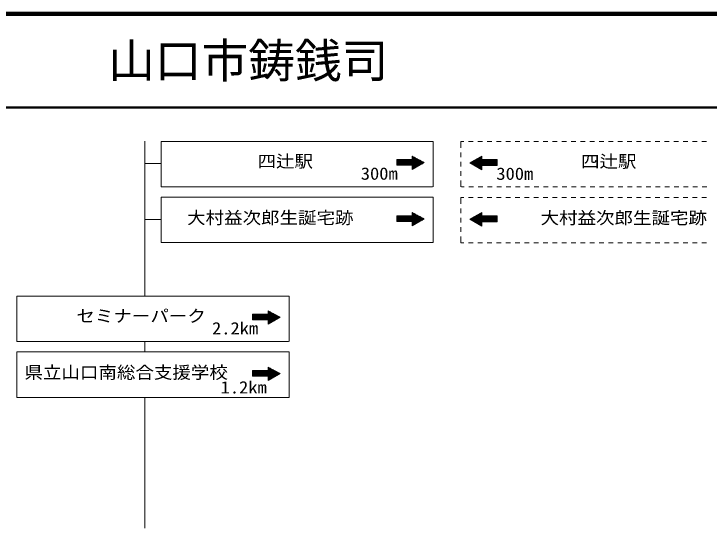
# Model space of a CAD drawing. Units: millimetres, scale not verified. Extents: x 40000 to 680000, y 20000 to 380000.
# Drawn here: x 394926 to 469369, y 324971 to 380000 of the extents above; entities that cross this region are included whole.
import ezdxf
from ezdxf.enums import TextEntityAlignment as Align

# ---------------------------------------------------------------- set-up
doc = ezdxf.new("R2010")
doc.units = ezdxf.units.MM
doc.header["$LTSCALE"] = 1000
for name, color, linetype, lineweight in [('M-STR-STRC', 7, 'Continuous', 13), ('M-TTL', 2, 'Continuous', 140), ('M-TTL-LINE', 7, 'Continuous', 50)]:
    doc.layers.add(name, color=color, linetype=linetype, lineweight=lineweight)
doc.layers.add('M-TTL-TXT', color=7, linetype='Continuous')
doc.styles.add('ＭＳ ゴシック', font='')
doc.styles.get('ＭＳ ゴシック').set_extended_font_data('MS Gothic')

msp = doc.modelspace()

# ---------------------------------------------------------------- linework, layer by layer
at = {"layer": 'M-STR-STRC'}
for p, q in [((408964, 366365), (408964, 349794)), ((439833, 366352), (439833, 361492)), ((443099, 366338), (442779, 366338)), ((442779, 366338), (442779, 365658)), ((444099, 366338), (443599, 366338)), ((445099, 366338), (444599, 366338)), ((446099, 366338), (445599, 366338)), ((447099, 366338), (446599, 366338)), ((448099, 366338), (447599, 366338)), ((449099, 366338), (448599, 366338)), ((450099, 366338), (449599, 366338)), ((451099, 366338), (450599, 366338)), ((452099, 366338), (451599, 366338)), ((453099, 366338), (452599, 366338)), ((454099, 366338), (453599, 366338)), ((455099, 366338), (454599, 366338)), ((456099, 366338), (455599, 366338)), ((457099, 366338), (456599, 366338)), ((458099, 366338), (457599, 366338)), ((459099, 366338), (458599, 366338)), ((460099, 366338), (459599, 366338)), ((461099, 366338), (460599, 366338)), ((462099, 366338), (461599, 366338)), ((463099, 366338), (462599, 366338)), ((464099, 366338), (463599, 366338)), ((465099, 366338), (464599, 366338)), ((466099, 366338), (465599, 366338)), ((467099, 366338), (466599, 366338)), ((468099, 366338), (467599, 366338)), ((469099, 366338), (468599, 366338)), ((437603, 364782), (437584, 364763)), ((442779, 365158), (442779, 364658)), ((436530, 364420), (435924, 363816)), ((436389, 364420), (435924, 363958)), ((436248, 364420), (435924, 364099)), ((436106, 364421), (435925, 364240)), ((435965, 364421), (435925, 364381)), ((435925, 364292), (436412, 363802)), ((435925, 364151), (436271, 363802)), ((435938, 364421), (436553, 363802)), ((436672, 364419), (436052, 363802)), ((436079, 364421), (436695, 363802)), ((436813, 364419), (436194, 363802)), ((436220, 364421), (436836, 363802)), ((436268, 364420), (436268, 363802)), ((436955, 364419), (436335, 363802)), ((436362, 364420), (436977, 363802)), ((437096, 364418), (436477, 363802)), ((436503, 364420), (437118, 363802)), ((437237, 364418), (436619, 363802)), ((436645, 364420), (437259, 363802)), ((437379, 364418), (436761, 363802)), ((436786, 364419), (437400, 363802)), ((437520, 364417), (436902, 363802)), ((436928, 364419), (437541, 363802)), ((437877, 364631), (437044, 363802)), ((437069, 364419), (437937, 363546)), ((437968, 364581), (437186, 363802)), ((437210, 364418), (438026, 363599)), ((438060, 364531), (437328, 363802)), ((437352, 364418), (438115, 363651)), ((438151, 364481), (437469, 363802)), ((437493, 364418), (438204, 363703)), ((437584, 364751), (438471, 363860)), ((437694, 364732), (437584, 364622)), ((437584, 364609), (438382, 363808)), ((438243, 364431), (437584, 363775)), ((438334, 364381), (437584, 363635)), ((437786, 364681), (437585, 364481)), ((437585, 364468), (438293, 363756)), ((438426, 364331), (437585, 363494)), ((438517, 364281), (437585, 363353)), ((437806, 364670), (438560, 363913)), ((438609, 364231), (437898, 363524)), ((438116, 364500), (438649, 363965)), ((438700, 364181), (438244, 363727)), ((438426, 364331), (438738, 364017)), ((438791, 364131), (438591, 363931)), ((438736, 364161), (438827, 364070)), ((442779, 364158), (442779, 363658)), ((443875, 364147), (443784, 364056)), ((443820, 364117), (444021, 363917)), ((444185, 364317), (443873, 364004)), ((443911, 364167), (444367, 363713)), ((444495, 364486), (443962, 363951)), ((444003, 364217), (444714, 363510)), ((444805, 364656), (444051, 363899)), ((444094, 364267), (445026, 363340)), ((445027, 364737), (444140, 363847)), ((444186, 364317), (445027, 363480)), ((445027, 364596), (444229, 363794)), ((444277, 364367), (445027, 363621)), ((445027, 364454), (444318, 363742)), ((444369, 364417), (445028, 363762)), ((445118, 364404), (444407, 363690)), ((444460, 364467), (445142, 363789)), ((445260, 364404), (444496, 363637)), ((444552, 364517), (445284, 363789)), ((445401, 364404), (444585, 363585)), ((444643, 364567), (445426, 363789)), ((445543, 364405), (444674, 363533)), ((444735, 364618), (445567, 363789)), ((444826, 364668), (445027, 364468)), ((444917, 364718), (445027, 364609)), ((445009, 364768), (445027, 364750)), ((445684, 364405), (445070, 363789)), ((445091, 364404), (445709, 363789)), ((445825, 364405), (445211, 363789)), ((445233, 364404), (445851, 363789)), ((445967, 364406), (445353, 363789)), ((445374, 364404), (445993, 363789)), ((446108, 364406), (445494, 363789)), ((445515, 364405), (446134, 363789)), ((446250, 364406), (445635, 363789)), ((445657, 364405), (446276, 363789)), ((446391, 364407), (445776, 363789)), ((445798, 364405), (446418, 363789)), ((446532, 364407), (445917, 363789)), ((445940, 364406), (446560, 363789)), ((446674, 364407), (446058, 363789)), ((446081, 364406), (446687, 363802)), ((446687, 364279), (446199, 363789)), ((446223, 364406), (446687, 363944)), ((446687, 364137), (446340, 363789)), ((446343, 364407), (446343, 363789)), ((446364, 364407), (446687, 364085)), ((446505, 364407), (446687, 364226)), ((446647, 364407), (446687, 364368)), ((408964, 363982), (410692, 363982)), ((435924, 364009), (436130, 363802)), ((435924, 363868), (435989, 363802)), ((437584, 363759), (437848, 363494)), ((437584, 363617), (437759, 363442)), ((437585, 363475), (437670, 363390)), ((445027, 363746), (444764, 363480)), ((445027, 363603), (444853, 363428)), ((445027, 363461), (444942, 363376)), ((446687, 363995), (446481, 363789)), ((446687, 363854), (446622, 363789)), ((442779, 363158), (442779, 362658)), ((442779, 362158), (442779, 361478)), ((442858, 361478), (443139, 361478)), ((443639, 361478), (444139, 361478)), ((444639, 361478), (445139, 361478)), ((445639, 361478), (446139, 361478)), ((446639, 361478), (447139, 361478)), ((447639, 361478), (448139, 361478)), ((448639, 361478), (449139, 361478)), ((449639, 361478), (450139, 361478)), ((450639, 361478), (451139, 361478)), ((451639, 361478), (452139, 361478)), ((452639, 361478), (453139, 361478)), ((453639, 361478), (454139, 361478)), ((454639, 361478), (455139, 361478)), ((455639, 361478), (456139, 361478)), ((456639, 361478), (457139, 361478)), ((457639, 361478), (458139, 361478)), ((458639, 361478), (459139, 361478)), ((459639, 361478), (460139, 361478)), ((460639, 361478), (461139, 361478)), ((461639, 361478), (462139, 361478)), ((462639, 361478), (463139, 361478)), ((463639, 361478), (464139, 361478)), ((464639, 361478), (465139, 361478)), ((465639, 361478), (466139, 361478)), ((466639, 361478), (467139, 361478)), ((467639, 361478), (468139, 361478)), ((468639, 361478), (469139, 361478)), ((439833, 360380), (439833, 355520)), ((443099, 360366), (442779, 360366)), ((442779, 360366), (442779, 359686)), ((444099, 360366), (443599, 360366)), ((445099, 360366), (444599, 360366)), ((446099, 360366), (445599, 360366)), ((447099, 360366), (446599, 360366)), ((448099, 360366), (447599, 360366)), ((449099, 360366), (448599, 360366)), ((450099, 360366), (449599, 360366)), ((451099, 360366), (450599, 360366)), ((452099, 360366), (451599, 360366)), ((453099, 360366), (452599, 360366)), ((454099, 360366), (453599, 360366)), ((455099, 360366), (454599, 360366)), ((456099, 360366), (455599, 360366)), ((457099, 360366), (456599, 360366)), ((458099, 360366), (457599, 360366)), ((459099, 360366), (458599, 360366)), ((460099, 360366), (459599, 360366)), ((461099, 360366), (460599, 360366)), ((462099, 360366), (461599, 360366)), ((463099, 360366), (462599, 360366)), ((464099, 360366), (463599, 360366)), ((465099, 360366), (464599, 360366)), ((466099, 360366), (465599, 360366)), ((467099, 360366), (466599, 360366)), ((468099, 360366), (467599, 360366)), ((469099, 360366), (468599, 360366)), ((442779, 359186), (442779, 358686)), ((436248, 358393), (435924, 358071)), ((436530, 358392), (435924, 357788)), ((436389, 358392), (435924, 357930)), ((436106, 358393), (435925, 358212)), ((435965, 358393), (435925, 358353)), ((435925, 358264), (436412, 357775)), ((435925, 358123), (436271, 357775)), ((435938, 358393), (436553, 357775)), ((436672, 358392), (436052, 357775)), ((436079, 358393), (436695, 357775)), ((436813, 358391), (436194, 357775)), ((436220, 358393), (436836, 357775)), ((436268, 358392), (436268, 357775)), ((436955, 358391), (436335, 357775)), ((436362, 358392), (436977, 357775)), ((437096, 358391), (436477, 357775)), ((436503, 358392), (437118, 357775)), ((437237, 358390), (436619, 357775)), ((436645, 358392), (437259, 357775)), ((437379, 358390), (436761, 357775)), ((436786, 358391), (437400, 357775)), ((437520, 358390), (436902, 357775)), ((436928, 358391), (437541, 357775)), ((437877, 358603), (437044, 357775)), ((437069, 358391), (437937, 357519)), ((437968, 358553), (437186, 357775)), ((437210, 358390), (438026, 357571)), ((438060, 358503), (437328, 357775)), ((437352, 358390), (438115, 357623)), ((438151, 358453), (437469, 357775)), ((437493, 358390), (438204, 357676)), ((437603, 358754), (437584, 358736)), ((437584, 358723), (438471, 357833)), ((437694, 358704), (437584, 358595)), ((437584, 358581), (438382, 357780)), ((438243, 358403), (437584, 357747)), ((438334, 358353), (437584, 357607)), ((437786, 358653), (437585, 358453)), ((437585, 358440), (438293, 357728)), ((438426, 358303), (437585, 357466)), ((438517, 358253), (437585, 357326)), ((437806, 358642), (438560, 357885)), ((438609, 358203), (437898, 357496)), ((438116, 358472), (438649, 357937)), ((438700, 358153), (438244, 357699)), ((438426, 358303), (438738, 357990)), ((438791, 358103), (438591, 357903)), ((438736, 358133), (438827, 358042)), ((442779, 358186), (442779, 357686)), ((443875, 358119), (443784, 358028)), ((443820, 358089), (444021, 357889)), ((444185, 358289), (443873, 357976)), ((443911, 358139), (444367, 357685)), ((444495, 358459), (443962, 357923)), ((444003, 358189), (444714, 357482)), ((444805, 358628), (444051, 357871)), ((444094, 358239), (445026, 357312)), ((445027, 358709), (444140, 357819)), ((444186, 358289), (445027, 357452)), ((445027, 358568), (444229, 357766)), ((444277, 358339), (445027, 357593)), ((445027, 358426), (444318, 357714)), ((444369, 358389), (445028, 357734)), ((445118, 358376), (444407, 357662)), ((444460, 358439), (445142, 357761)), ((445260, 358376), (444496, 357609)), ((444552, 358489), (445284, 357761)), ((445401, 358376), (444585, 357557)), ((444643, 358539), (445426, 357761)), ((445543, 358377), (444674, 357505)), ((444735, 358590), (445567, 357761)), ((444826, 358640), (445027, 358440)), ((444917, 358690), (445027, 358581)), ((445009, 358740), (445027, 358722)), ((445684, 358377), (445070, 357761)), ((445091, 358376), (445709, 357761)), ((445825, 358377), (445211, 357761)), ((445233, 358376), (445851, 357761)), ((445967, 358378), (445353, 357761)), ((445374, 358376), (445993, 357761)), ((446108, 358378), (445494, 357761)), ((445515, 358377), (446134, 357761)), ((446250, 358378), (445635, 357761)), ((445657, 358377), (446276, 357761)), ((446391, 358379), (445776, 357761)), ((445798, 358377), (446418, 357761)), ((446532, 358379), (445917, 357761)), ((445940, 358378), (446560, 357761)), ((446674, 358379), (446058, 357761)), ((446081, 358378), (446687, 357775)), ((446687, 358251), (446199, 357761)), ((446223, 358378), (446687, 357916)), ((446687, 358109), (446340, 357761)), ((446343, 358379), (446343, 357761)), ((446364, 358379), (446687, 358057)), ((446505, 358379), (446687, 358198)), ((446647, 358379), (446687, 358340)), ((408964, 358011), (410692, 358011)), ((435924, 357981), (436130, 357775)), ((435924, 357840), (435989, 357775)), ((437584, 357731), (437848, 357466)), ((437584, 357589), (437759, 357414)), ((437585, 357447), (437670, 357362)), ((445027, 357718), (444764, 357452)), ((445027, 357575), (444853, 357400)), ((445027, 357433), (444942, 357348)), ((446687, 357967), (446481, 357761)), ((446687, 357826), (446622, 357761)), ((442779, 357186), (442779, 356686)), ((442779, 356186), (442779, 355506)), ((442779, 355506), (443099, 355506)), ((443599, 355506), (444099, 355506)), ((444599, 355506), (445099, 355506)), ((445599, 355506), (446099, 355506)), ((446599, 355506), (447099, 355506)), ((447599, 355506), (448099, 355506)), ((448599, 355506), (449099, 355506)), ((449599, 355506), (450099, 355506)), ((450599, 355506), (451099, 355506)), ((451599, 355506), (452099, 355506)), ((452599, 355506), (453099, 355506)), ((453599, 355506), (454099, 355506)), ((454599, 355506), (455099, 355506)), ((455599, 355506), (456099, 355506)), ((456599, 355506), (457099, 355506)), ((457599, 355506), (458099, 355506)), ((458599, 355506), (459099, 355506)), ((459599, 355506), (460099, 355506)), ((460599, 355506), (461099, 355506)), ((461599, 355506), (462099, 355506)), ((462599, 355506), (463099, 355506)), ((463599, 355506), (464099, 355506)), ((464599, 355506), (465099, 355506)), ((465599, 355506), (466099, 355506)), ((466599, 355506), (467099, 355506)), ((467599, 355506), (468099, 355506)), ((468599, 355506), (469099, 355506)), ((424398, 349794), (424398, 344934)), ((420672, 347864), (420490, 347683)), ((420530, 347864), (420490, 347824)), ((421096, 347863), (420490, 347259)), ((420954, 347863), (420490, 347400)), ((420813, 347863), (420490, 347542)), ((420490, 347735), (420978, 347245)), ((420503, 347864), (421119, 347245)), ((421237, 347862), (420617, 347245)), ((420645, 347864), (421260, 347245)), ((421379, 347862), (420759, 347245)), ((420786, 347863), (421401, 347245)), ((420833, 347863), (420833, 347245)), ((421520, 347862), (420901, 347245)), ((420927, 347863), (421542, 347245)), ((421662, 347861), (421043, 347245)), ((421069, 347863), (421683, 347245)), ((421803, 347861), (421184, 347245)), ((421210, 347862), (421824, 347245)), ((421944, 347861), (421326, 347245)), ((421352, 347862), (421965, 347245)), ((422086, 347860), (421468, 347245)), ((421493, 347862), (422107, 347245)), ((422442, 348074), (421610, 347245)), ((421634, 347861), (422502, 346989)), ((422534, 348024), (421751, 347245)), ((421776, 347861), (422591, 347042)), ((422625, 347974), (421893, 347245)), ((421917, 347861), (422680, 347094)), ((422717, 347924), (422035, 347245)), ((422059, 347860), (422769, 347146)), ((422808, 347874), (422149, 347218)), ((422168, 348224), (422150, 348206)), ((422150, 348194), (423037, 347303)), ((422260, 348174), (422150, 348065)), ((422351, 348124), (422150, 347924)), ((422150, 348052), (422948, 347251)), ((422150, 347910), (422858, 347199)), ((422900, 347824), (422150, 347078)), ((422991, 347774), (422150, 346937)), ((423083, 347724), (422151, 346796)), ((422372, 348113), (423126, 347356)), ((423174, 347674), (422463, 346966)), ((422682, 347943), (423215, 347408)), ((422992, 347773), (423304, 347460)), ((420490, 347594), (420837, 347245)), ((420490, 347452), (420696, 347245)), ((420490, 347310), (420555, 347245)), ((422149, 347202), (422413, 346937)), ((422150, 347060), (422324, 346885)), ((422150, 346918), (422235, 346832)), ((423265, 347624), (422810, 347170)), ((423357, 347574), (423156, 347374)), ((423302, 347604), (423393, 347513)), ((408964, 344934), (408964, 343823)), ((424398, 343823), (424398, 338963)), ((420672, 341836), (420490, 341655)), ((420530, 341836), (420490, 341796)), ((421096, 341835), (420490, 341231)), ((420954, 341835), (420490, 341372)), ((420813, 341835), (420490, 341514)), ((420490, 341707), (420978, 341217)), ((420503, 341836), (421119, 341217)), ((421237, 341834), (420617, 341217)), ((420645, 341836), (421260, 341217)), ((421379, 341834), (420759, 341217)), ((420786, 341835), (421401, 341217)), ((420833, 341835), (420833, 341217)), ((421520, 341834), (420901, 341217)), ((420927, 341835), (421542, 341217)), ((421662, 341833), (421043, 341217)), ((421069, 341835), (421683, 341217)), ((421803, 341833), (421184, 341217)), ((421210, 341834), (421824, 341217)), ((421944, 341833), (421326, 341217)), ((421352, 341834), (421965, 341217)), ((422086, 341832), (421468, 341217)), ((421493, 341834), (422107, 341217)), ((422442, 342046), (421610, 341217)), ((421634, 341833), (422502, 340961)), ((422534, 341996), (421751, 341217)), ((421776, 341833), (422591, 341014)), ((422625, 341946), (421893, 341217)), ((421917, 341833), (422680, 341066)), ((422717, 341896), (422035, 341217)), ((422059, 341832), (422769, 341118)), ((422808, 341846), (422149, 341190)), ((422168, 342196), (422150, 342178)), ((422150, 342166), (423037, 341275)), ((422260, 342146), (422150, 342037)), ((422351, 342096), (422150, 341896)), ((422150, 342024), (422948, 341223)), ((422150, 341882), (422858, 341171)), ((422900, 341796), (422150, 341050)), ((422991, 341746), (422150, 340909)), ((423083, 341696), (422151, 340768)), ((422372, 342085), (423126, 341328)), ((422682, 341915), (423215, 341380)), ((422992, 341745), (423304, 341432)), ((420490, 341566), (420837, 341217)), ((420490, 341424), (420696, 341217)), ((420490, 341283), (420555, 341217)), ((422149, 341174), (422413, 340909)), ((422150, 341032), (422324, 340857)), ((423174, 341646), (422463, 340938)), ((423265, 341596), (422810, 341142)), ((423357, 341546), (423156, 341346)), ((423302, 341576), (423393, 341485)), ((422150, 340890), (422235, 340804)), ((408964, 338963), (408964, 324971))]:
    msp.add_line(p, q, dxfattribs=at)
for points in [[(439754, 361492), (410692, 361492), (410692, 366352), (439833, 366352)], [(439833, 355520), (410692, 355520), (410692, 360380), (439833, 360380)], [(424319, 344934), (395257, 344934), (395257, 349794), (424398, 349794)], [(424398, 338963), (395257, 338963), (395257, 343823), (424398, 343823)]]:
    msp.add_lwpolyline(points, dxfattribs=at)
for points in [[(437585, 364417), (437584, 364792), (438864, 364091), (437585, 363340), (437584, 363802), (435924, 363802), (435925, 364421)], [(445027, 364403), (445027, 364778), (443748, 364077), (445026, 363326), (445028, 363789), (446687, 363789), (446687, 364407)], [(437585, 358389), (437584, 358764), (438864, 358063), (437585, 357312), (437584, 357775), (435924, 357775), (435925, 358393)], [(445027, 358376), (445027, 358750), (443748, 358049), (445026, 357298), (445028, 357761), (446687, 357761), (446687, 358379)], [(422150, 347860), (422150, 348234), (423429, 347534), (422151, 346783), (422149, 347245), (420490, 347245), (420490, 347864)], [(422150, 341832), (422150, 342206), (423429, 341506), (422151, 340755), (422149, 341217), (420490, 341217), (420490, 341836)]]:
    msp.add_lwpolyline(points, close=True, dxfattribs=at)
at = {"layer": 'M-TTL'}
msp.add_line((680000, 380000), (40000, 380000), dxfattribs=at)
at = {"layer": 'M-TTL-LINE'}
msp.add_line((40000, 370000), (680000, 370000), dxfattribs=at)

# ---------------------------------------------------------------- texts
at = {"layer": 'M-STR-STRC', "style": 'ＭＳ ゴシック', "width": 1.1}
for s, p in [('四辻駅', (423984, 363173)), ('四辻駅', (458627, 363159)), ('300m', (434048, 361858)), ('300m', (448563, 361844)), ('大村益次郎生誕宅跡', (422382, 357130)), ('大村益次郎生誕宅跡', (460229, 357116)), ('セミナーパーク', (408550, 346616)), ('2.2km', (418614, 345300)), ('県立山口南総合支援学校', (406948, 340573)), ('1.2km', (419531, 338981))]:
    msp.add_text(s, height=1320, dxfattribs=at).set_placement(p, align=Align.BOTTOM_CENTER)
at = {"layer": 'M-TTL-TXT', "style": 'ＭＳ ゴシック'}
msp.add_text('山口市鋳銭司', height=3666, dxfattribs=at).set_placement((405024, 375000), align=Align.MIDDLE_LEFT)

doc.saveas('drawing.dxf')
